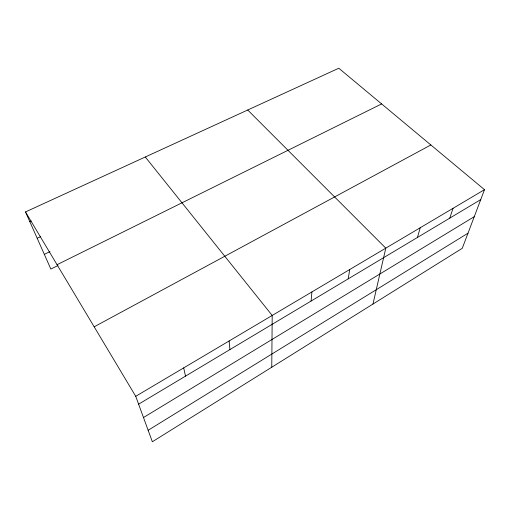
<?xml version="1.0" encoding="UTF-8"?>
<svg xmlns="http://www.w3.org/2000/svg" width="510" height="510" viewBox="0 0 510 510"><rect width="100%" height="100%" fill="white"/><g stroke="black" fill="none" stroke-linecap="round" stroke-linejoin="round"><path stroke-width="0.76" d="M271.766 367.219L272.2 315.454L145.293 156.991M311.074 301.059L311.922 291.918M348.19 278.868L349.739 269.51M372.969 304.043L385.796 248.153L247.72 110.007M417.435 237.462L420.202 227.766M449.775 218.127L453.065 208.29M484.5 189.669L462.277 248.293L152.35 441.768L135.73 396.308L25.5 211.937L338.793 68.232L484.5 189.669L135.73 396.308M148.149 430.274L468.001 233.191M143.488 417.531L474.262 216.673M138.605 404.181L480.732 199.614M94.171 326.802L430.854 144.961M57.044 264.703L381.62 103.925M57.961 265.538L50.853 269.063L25.5 211.937M44.332 254.362L49.986 251.615M37.192 238.272L40.781 236.563M29.809 221.64L31.244 220.97M183.702 367.882L185.493 376.15M229.13 340.973L229.933 349.573"/></g></svg>
